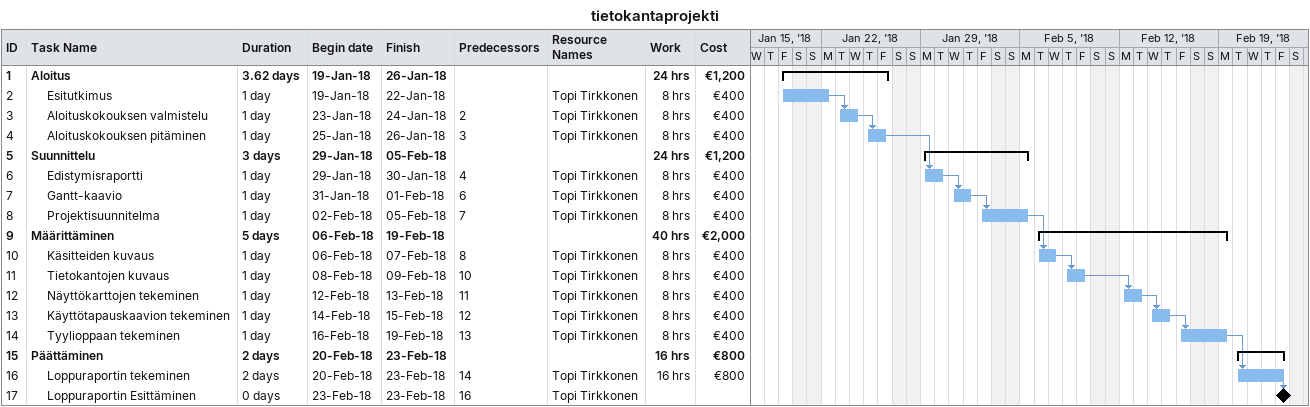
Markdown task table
tietokantaprojekti

| ID | Level | Task | Duration | Start | Finish | Predecessors | Resources | Work (h) | Cost (€) |
|---|---|---|---|---|---|---|---|---|---|
| 1 | 1 | **Aloitus** | 3.62d | 2018-01-19 | 2018-01-26 |  |  | 24 | 1200 |
| 2 | 2 | Esitutkimus | 1d | 2018-01-19 | 2018-01-22 |  | Topi Tirkkonen | 8 | 400 |
| 3 | 2 | Aloituskokouksen valmistelu | 1d | 2018-01-23 | 2018-01-24 | 2 | Topi Tirkkonen | 8 | 400 |
| 4 | 2 | Aloituskokouksen pitäminen | 1d | 2018-01-25 | 2018-01-26 | 3 | Topi Tirkkonen | 8 | 400 |
| 5 | 1 | **Suunnittelu** | 3d | 2018-01-29 | 2018-02-05 |  |  | 24 | 1200 |
| 6 | 2 | Edistymisraportti | 1d | 2018-01-29 | 2018-01-30 | 4 | Topi Tirkkonen | 8 | 400 |
| 7 | 2 | Gantt-kaavio | 1d | 2018-01-31 | 2018-02-01 | 6 | Topi Tirkkonen | 8 | 400 |
| 8 | 2 | Projektisuunnitelma | 1d | 2018-02-02 | 2018-02-05 | 7 | Topi Tirkkonen | 8 | 400 |
| 9 | 1 | **Määrittäminen** | 5d | 2018-02-06 | 2018-02-19 |  |  | 40 | 2000 |
| 10 | 2 | Käsitteiden kuvaus | 1d | 2018-02-06 | 2018-02-07 | 8 | Topi Tirkkonen | 8 | 400 |
| 11 | 2 | Tietokantojen kuvaus | 1d | 2018-02-08 | 2018-02-09 | 10 | Topi Tirkkonen | 8 | 400 |
| 12 | 2 | Näyttökarttojen tekeminen | 1d | 2018-02-12 | 2018-02-13 | 11 | Topi Tirkkonen | 8 | 400 |
| 13 | 2 | Käyttötapauskaavion tekeminen | 1d | 2018-02-14 | 2018-02-15 | 12 | Topi Tirkkonen | 8 | 400 |
| 14 | 2 | Tyylioppaan tekeminen | 1d | 2018-02-16 | 2018-02-19 | 13 | Topi Tirkkonen | 8 | 400 |
| 15 | 1 | **Päättäminen** | 2d | 2018-02-20 | 2018-02-23 |  |  | 16 | 800 |
| 16 | 2 | Loppuraportin tekeminen | 2d | 2018-02-20 | 2018-02-23 | 14 | Topi Tirkkonen | 16 | 800 |
| 17 | 2 | Loppuraportin Esittäminen | 0d | 2018-02-23 | 2018-02-23 | 16 | Topi Tirkkonen |  |  |
